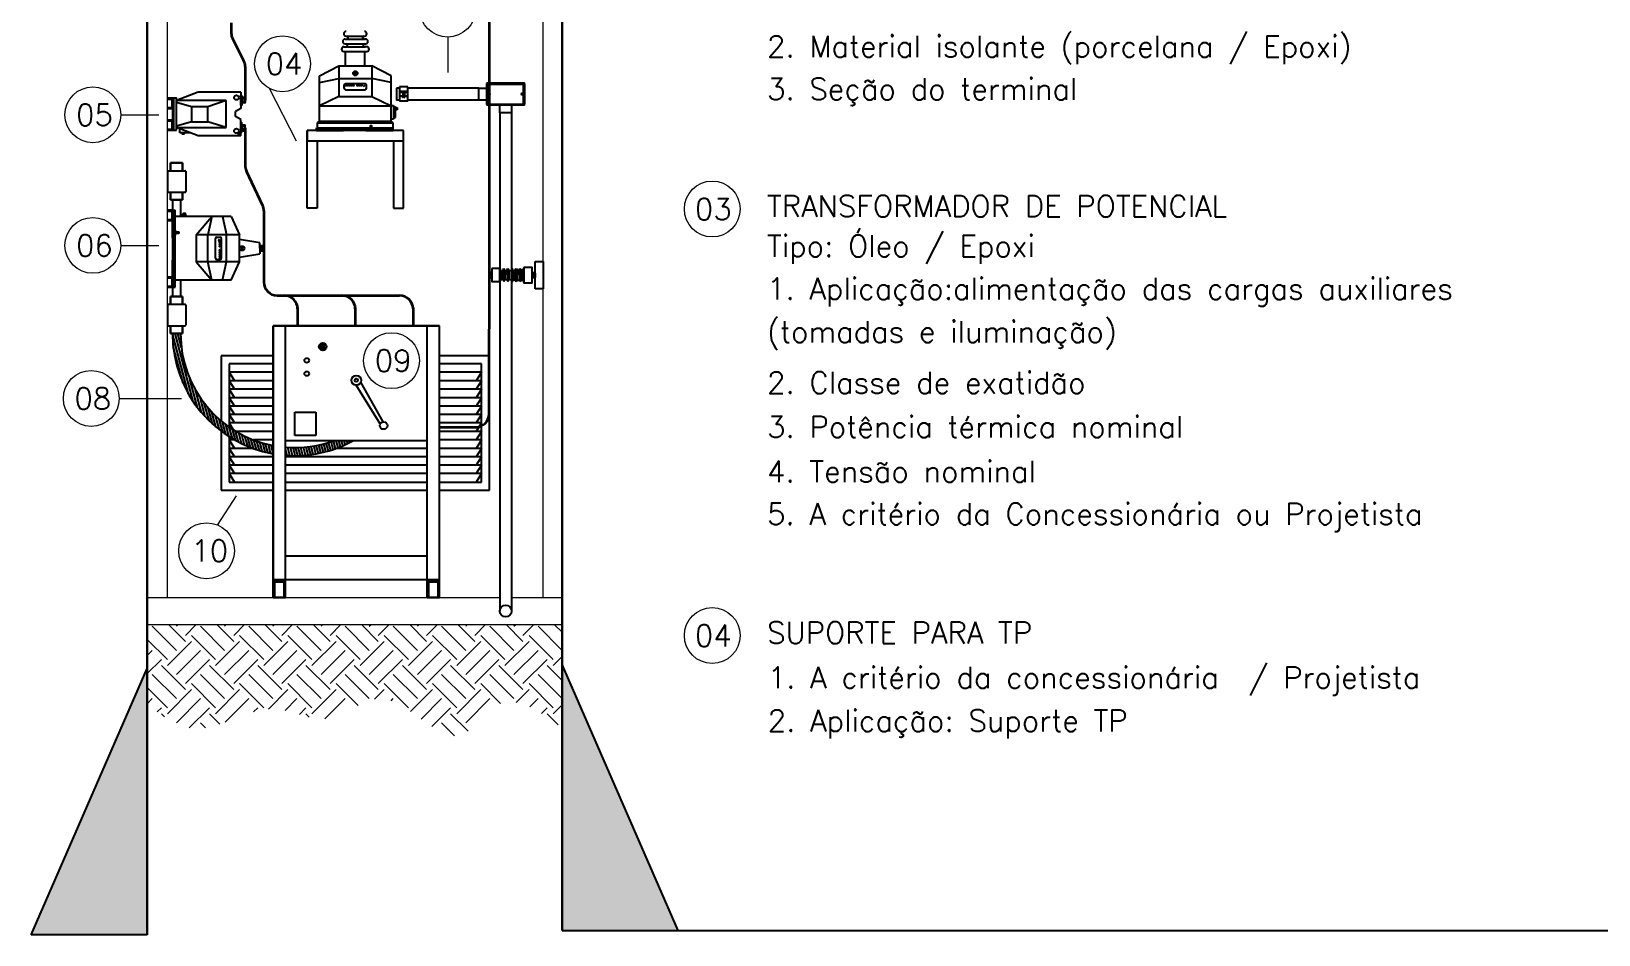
# Model space of a CAD drawing. Extents: x 2368 to 5238, y 905 to 1916.
# Drawn here: x 2409.45 to 2421.13, y 905.83 to 912.55 of the extents above; entities that cross this region are included whole.
import ezdxf

# ---------------------------------------------------------------- set-up
doc = ezdxf.new("R2010")
doc.units = 0
doc.header["$LTSCALE"] = 10
doc.layers.get('0').update_dxf_attribs({"linetype": 'CONTINUOUS'})
for name, color, linetype in [('ABRAÇADEIRA MB', 90, 'CONTINUOUS'), ('CONDULETE', 8, 'CONTINUOUS'), ('DISJUNTOR MAF-III', 120, 'CONTINUOUS'), ('ELETRODUTO', 150, 'CONTINUOUS'), ('ISOLADOR DE PEDESTAL', 2, 'CONTINUOUS'), ('JANELA VENTILAÇÃO', 1, 'CONTINUOUS'), ('Suporte TP auxiliar', 2, 'CONTINUOUS'), ('TP', 1, 'CONTINUOUS'), ('TRANFORMADOR DE POTENCIAL 15KV', 20, 'CONTINUOUS'), ('TRANFORMADOR DE POTENCIAL 25KV', 20, 'CONTINUOUS'), ('TRANSFORMADOR DE CORRENTE', 1, 'CONTINUOUS')]:
    doc.layers.add(name, color=color, linetype=linetype)
for name, color, linetype, lineweight in [('alvenaria', 2, 'CONTINUOUS', 15), ('TEXTO', 2, 'CONTINUOUS', 15), ('Vergalhão', 4, 'CONTINUOUS', 35)]:
    doc.layers.add(name, color=color, linetype=linetype, lineweight=lineweight)
doc.styles.add('CP', font='simplex.shx')
doc.styles.get("Standard").update_dxf_attribs({"font": 'simplex.shx'})
doc.linetypes.add('ZIGZAG', pattern='A,0.00254,-5.08,[131,ltypeshp.shx,S=5.08,R=0,X=-5.08,Y=0],-10.16,[131,ltypeshp.shx,S=5.08,R=180,X=5.08,Y=0],-5.08', length=20.32254)

msp = doc.modelspace()

# ---------------------------------------------------------------- hatches: boundary and pattern name
h = msp.add_hatch(color=210)
h.dxf.hatch_style = 1
h.paths.add_polyline_path([(2410.318, 915.572), (2410.318, 917.554), (2409.454, 917.554)])
h.paths.add_polyline_path([(2409.454, 905.83), (2410.318, 905.83), (2410.318, 907.812)])
h = msp.add_hatch(color=210)
h.dxf.hatch_style = 1
h.paths.add_polyline_path([(2414.272, 917.583), (2413.408, 917.583), (2413.408, 915.602)])
h.paths.add_polyline_path([(2413.408, 907.842), (2413.408, 905.86), (2414.272, 905.86)])
h = msp.add_hatch(color=1)
h.dxf.hatch_style = 1
h.paths.add_polyline_path([(2410.5, 912.05), (2410.5, 911.986), (2410.474, 911.986), (2410.474, 911.992), (2410.468, 911.98), (2410.506, 911.98), (2410.506, 912.056), (2410.468, 912.056), (2410.474, 912.045), (2410.474, 912.05)])
h = msp.add_hatch(color=1)
h.dxf.hatch_style = 1
h.paths.add_polyline_path([(2410.5, 911.888), (2410.5, 911.824), (2410.474, 911.824), (2410.474, 911.829), (2410.468, 911.818), (2410.506, 911.818), (2410.506, 911.894), (2410.468, 911.894), (2410.474, 911.882), (2410.474, 911.888)])
h = msp.add_hatch(color=1)
h.dxf.hatch_style = 1
h.paths.add_polyline_path([(2410.506, 911.222), (2410.468, 911.222), (2410.474, 911.21), (2410.474, 911.216), (2410.5, 911.216), (2410.5, 911.152), (2410.474, 911.152), (2410.474, 911.157), (2410.468, 911.146), (2410.506, 911.146)])
h = msp.add_hatch(color=1)
h.dxf.hatch_style = 1
h.paths.add_polyline_path([(2410.506, 910.725), (2410.468, 910.725), (2410.474, 910.713), (2410.474, 910.719), (2410.5, 910.719), (2410.5, 910.655), (2410.474, 910.655), (2410.474, 910.66), (2410.468, 910.649), (2410.506, 910.649)])

# ---------------------------------------------------------------- linework, layer by layer
at = {"color": 210}
for p, q in [((2410.318, 917.554), (2410.318, 905.83)), ((2410.318, 905.83), (2410.318, 917.554)), ((2410.318, 905.83), (2410.318, 917.554)), ((2410.318, 905.83), (2410.318, 917.554)), ((2413.408, 905.86), (2413.408, 917.583)), ((2413.408, 917.554), (2413.408, 905.86)), ((2413.408, 905.86), (2435.004, 905.86))]:
    msp.add_line(p, q, dxfattribs=at)
at = {"color": 8}
for p, q in [((2412.846, 912.166), (2412.846, 912.01)), ((2413.238, 910.638), (2413.238, 910.638))]:
    msp.add_line(p, q, dxfattribs=at)
at = {"color": 1}
for p, q in [((2410.506, 912.056), (2410.468, 912.056)), ((2410.468, 912.056), (2410.474, 912.045)), ((2410.474, 912.045), (2410.474, 912.05)), ((2410.474, 912.05), (2410.5, 912.05)), ((2410.5, 912.05), (2410.5, 911.986)), ((2410.506, 911.98), (2410.506, 912.056)), ((2410.474, 911.992), (2410.468, 911.98)), ((2410.468, 911.98), (2410.506, 911.98)), ((2410.506, 911.894), (2410.468, 911.894)), ((2410.468, 911.894), (2410.474, 911.882)), ((2410.474, 911.986), (2410.474, 911.992)), ((2410.5, 911.986), (2410.474, 911.986)), ((2410.506, 911.818), (2410.506, 911.894)), ((2410.474, 911.829), (2410.468, 911.818)), ((2410.468, 911.818), (2410.506, 911.818)), ((2410.474, 911.882), (2410.474, 911.888)), ((2410.474, 911.888), (2410.5, 911.888)), ((2410.474, 911.824), (2410.474, 911.829)), ((2410.5, 911.824), (2410.474, 911.824)), ((2410.5, 911.888), (2410.5, 911.824)), ((2410.506, 911.222), (2410.468, 911.222)), ((2410.468, 911.222), (2410.474, 911.21)), ((2410.474, 911.21), (2410.474, 911.216)), ((2410.474, 911.216), (2410.5, 911.216)), ((2410.5, 911.216), (2410.5, 911.152)), ((2410.506, 911.146), (2410.506, 911.222)), ((2410.474, 911.157), (2410.468, 911.146)), ((2410.468, 911.146), (2410.506, 911.146)), ((2410.474, 911.152), (2410.474, 911.157)), ((2410.5, 911.152), (2410.474, 911.152)), ((2410.506, 910.725), (2410.468, 910.725)), ((2410.468, 910.725), (2410.474, 910.713)), ((2410.506, 910.649), (2410.506, 910.725)), ((2413.208, 910.638), (2413.208, 910.84)), ((2413.208, 910.84), (2413.268, 910.84)), ((2413.268, 910.84), (2413.268, 910.638)), ((2410.474, 910.66), (2410.468, 910.649)), ((2410.468, 910.649), (2410.506, 910.649)), ((2410.474, 910.713), (2410.474, 910.719)), ((2410.474, 910.719), (2410.5, 910.719)), ((2410.474, 910.655), (2410.474, 910.66)), ((2410.5, 910.655), (2410.474, 910.655)), ((2410.5, 910.719), (2410.5, 910.655)), ((2413.268, 910.638), (2413.208, 910.638)), ((2409.454, 905.83), (2410.318, 907.812)), ((2414.272, 905.86), (2413.408, 907.842)), ((2410.318, 905.83), (2409.454, 905.83)), ((2413.408, 905.86), (2414.272, 905.86))]:
    msp.add_line(p, q, dxfattribs=at)
at = {"color": 1, "linetype": 'Continuous'}
for p, q in [((2410.626, 909.853), (2410.506, 910.302)), ((2410.638, 909.883), (2410.525, 910.305)), ((2410.573, 910.201), (2410.545, 910.305)), ((2410.566, 910.298), (2410.565, 910.305)), ((2410.585, 909.936), (2410.511, 910.209)), ((2410.638, 909.956), (2410.634, 909.974)), ((2410.693, 909.754), (2410.638, 909.956)), ((2410.661, 909.798), (2410.638, 909.883)), ((2410.722, 909.717), (2410.677, 909.886)), ((2410.75, 909.685), (2410.712, 909.83)), ((2410.778, 909.657), (2410.743, 909.787)), ((2410.804, 909.632), (2410.772, 909.751)), ((2410.83, 909.61), (2410.8, 909.72)), ((2410.855, 909.589), (2410.827, 909.692)), ((2410.88, 909.57), (2410.854, 909.668)), ((2410.904, 909.553), (2410.879, 909.647)), ((2410.928, 909.537), (2410.904, 909.627)), ((2410.952, 909.523), (2410.929, 909.609)), ((2410.975, 909.51), (2410.953, 909.593)), ((2410.998, 909.497), (2410.976, 909.578)), ((2411.021, 909.486), (2411, 909.565)), ((2411.043, 909.475), (2411.023, 909.552)), ((2411.066, 909.466), (2411.046, 909.541)), ((2411.088, 909.457), (2411.068, 909.53)), ((2411.11, 909.449), (2411.09, 909.52)), ((2411.131, 909.441), (2411.113, 909.512)), ((2411.153, 909.434), (2411.134, 909.504)), ((2411.174, 909.428), (2411.156, 909.496)), ((2411.196, 909.423), (2411.178, 909.49)), ((2411.217, 909.418), (2411.199, 909.484)), ((2411.237, 909.413), (2411.22, 909.478)), ((2411.256, 909.417), (2411.241, 909.474)), ((2411.36, 909.397), (2411.347, 909.445)), ((2411.38, 909.396), (2411.364, 909.457)), ((2411.4, 909.396), (2411.384, 909.456)), ((2411.42, 909.396), (2411.404, 909.456)), ((2411.439, 909.396), (2411.423, 909.456)), ((2411.459, 909.397), (2411.443, 909.456)), ((2411.478, 909.398), (2411.462, 909.457)), ((2411.498, 909.399), (2411.482, 909.458)), ((2411.517, 909.401), (2411.501, 909.46)), ((2411.536, 909.404), (2411.52, 909.462)), ((2411.555, 909.406), (2411.539, 909.465)), ((2411.574, 909.409), (2411.558, 909.468)), ((2411.593, 909.413), (2411.577, 909.471)), ((2411.611, 909.417), (2411.596, 909.475)), ((2411.63, 909.421), (2411.614, 909.479)), ((2411.648, 909.426), (2411.633, 909.484)), ((2411.667, 909.431), (2411.651, 909.489)), ((2411.685, 909.436), (2411.669, 909.494)), ((2411.703, 909.442), (2411.688, 909.5)), ((2411.721, 909.448), (2411.706, 909.506)), ((2411.739, 909.455), (2411.725, 909.508)), ((2411.757, 909.462), (2411.744, 909.508)), ((2411.775, 909.469), (2411.764, 909.508)), ((2411.792, 909.477), (2411.784, 909.508)), ((2411.81, 909.485), (2411.804, 909.508)), ((2411.827, 909.494), (2411.823, 909.508)), ((2411.845, 909.503), (2411.843, 909.508))]:
    msp.add_line(p, q, dxfattribs=at)
for p, q in [((2412.494, 910.363), (2411.256, 910.363)), ((2411.256, 910.363), (2411.256, 908.34)), ((2412.494, 908.34), (2412.494, 910.363)), ((2411.348, 908.34), (2411.348, 908.475)), ((2411.348, 908.475), (2412.403, 908.475)), ((2412.403, 908.475), (2412.403, 908.34)), ((2411.256, 908.34), (2411.343, 908.34)), ((2411.343, 908.34), (2411.348, 908.34)), ((2412.403, 908.34), (2412.489, 908.34)), ((2412.489, 908.34), (2412.494, 908.34))]:
    msp.add_line(p, q)
at = {"color": 244, "linetype": 'Continuous', "lineweight": 20, "true_color": 0x991b1e}
for p, q in [((2410.318, 908.133), (2410.324, 908.139)), ((2410.535, 907.946), (2410.355, 908.126)), ((2410.602, 908.013), (2410.477, 908.139)), ((2410.535, 908.126), (2410.548, 908.139)), ((2410.602, 908.058), (2410.683, 908.139)), ((2410.827, 907.879), (2410.647, 908.058)), ((2410.894, 907.946), (2410.715, 908.126)), ((2410.962, 908.013), (2410.836, 908.139)), ((2410.894, 908.126), (2410.907, 908.139)), ((2410.962, 908.058), (2411.042, 908.139)), ((2411.186, 907.879), (2411.006, 908.058)), ((2411.253, 907.946), (2411.074, 908.126)), ((2411.321, 908.013), (2411.195, 908.139)), ((2411.253, 908.126), (2411.267, 908.139)), ((2411.321, 908.058), (2411.401, 908.139)), ((2411.545, 907.879), (2411.366, 908.058)), ((2411.613, 907.946), (2411.433, 908.126)), ((2411.68, 908.013), (2411.554, 908.139)), ((2411.613, 908.126), (2411.626, 908.139)), ((2411.68, 908.058), (2411.761, 908.139)), ((2411.904, 907.879), (2411.725, 908.058)), ((2411.972, 907.946), (2411.792, 908.126)), ((2412.039, 908.013), (2411.914, 908.139)), ((2411.972, 908.126), (2411.985, 908.139)), ((2412.039, 908.058), (2412.12, 908.139)), ((2412.264, 907.879), (2412.084, 908.058)), ((2412.331, 907.946), (2412.151, 908.126)), ((2412.398, 908.013), (2412.273, 908.139)), ((2412.331, 908.126), (2412.344, 908.139)), ((2412.398, 908.058), (2412.479, 908.139)), ((2412.623, 907.879), (2412.443, 908.058)), ((2412.69, 907.946), (2412.511, 908.126)), ((2412.758, 908.013), (2412.632, 908.139)), ((2412.69, 908.126), (2412.704, 908.139)), ((2412.758, 908.058), (2412.838, 908.139)), ((2412.982, 907.879), (2412.802, 908.058)), ((2413.049, 907.946), (2412.87, 908.126)), ((2413.117, 908.013), (2412.991, 908.139)), ((2413.049, 908.126), (2413.063, 908.139)), ((2413.117, 908.058), (2413.197, 908.139)), ((2413.341, 907.879), (2413.162, 908.058)), ((2413.408, 907.946), (2413.229, 908.126)), ((2413.408, 908.081), (2413.35, 908.139)), ((2410.468, 907.879), (2410.318, 908.028)), ((2410.318, 907.908), (2410.355, 907.946)), ((2410.468, 907.834), (2410.647, 908.013)), ((2410.535, 907.766), (2410.715, 907.946)), ((2410.827, 907.834), (2411.006, 908.013)), ((2410.894, 907.766), (2411.074, 907.946)), ((2411.186, 907.834), (2411.366, 908.013)), ((2411.253, 907.766), (2411.433, 907.946)), ((2411.545, 907.834), (2411.725, 908.013)), ((2411.613, 907.766), (2411.792, 907.946)), ((2411.904, 907.834), (2412.084, 908.013)), ((2411.972, 907.766), (2412.151, 907.946)), ((2412.264, 907.834), (2412.443, 908.013)), ((2412.331, 907.766), (2412.511, 907.946)), ((2412.623, 907.834), (2412.802, 908.013)), ((2412.69, 907.766), (2412.87, 907.946)), ((2412.982, 907.834), (2413.162, 908.013)), ((2413.049, 907.766), (2413.229, 907.946)), ((2410.318, 907.774), (2410.423, 907.879)), ((2410.602, 907.654), (2410.423, 907.834)), ((2410.602, 907.699), (2410.782, 907.879)), ((2410.962, 907.654), (2410.782, 907.834)), ((2410.962, 907.699), (2411.141, 907.879)), ((2411.321, 907.654), (2411.141, 907.834)), ((2411.321, 907.699), (2411.5, 907.879)), ((2411.68, 907.654), (2411.5, 907.834)), ((2411.68, 907.699), (2411.86, 907.879)), ((2412.039, 907.654), (2411.86, 907.834)), ((2412.039, 907.699), (2412.219, 907.879)), ((2412.398, 907.654), (2412.219, 907.834)), ((2412.398, 907.699), (2412.578, 907.879)), ((2412.758, 907.654), (2412.578, 907.834)), ((2412.758, 907.699), (2412.937, 907.879)), ((2413.117, 907.654), (2412.937, 907.834)), ((2413.117, 907.699), (2413.296, 907.879)), ((2413.408, 907.722), (2413.296, 907.834)), ((2413.341, 907.834), (2413.408, 907.901)), ((2410.535, 907.587), (2410.355, 907.766)), ((2410.827, 907.519), (2410.647, 907.699)), ((2410.894, 907.587), (2410.715, 907.766)), ((2411.186, 907.519), (2411.006, 907.699)), ((2411.253, 907.587), (2411.074, 907.766)), ((2411.545, 907.519), (2411.366, 907.699)), ((2411.613, 907.587), (2411.433, 907.766)), ((2411.889, 907.535), (2411.725, 907.699)), ((2411.972, 907.587), (2411.792, 907.766)), ((2412.264, 907.519), (2412.084, 907.699)), ((2412.331, 907.587), (2412.151, 907.766)), ((2412.623, 907.519), (2412.443, 907.699)), ((2412.69, 907.587), (2412.511, 907.766)), ((2412.95, 907.551), (2412.802, 907.699)), ((2413.049, 907.587), (2412.87, 907.766)), ((2413.341, 907.519), (2413.162, 907.699)), ((2413.408, 907.587), (2413.229, 907.766)), ((2410.468, 907.519), (2410.318, 907.669)), ((2410.318, 907.549), (2410.355, 907.587)), ((2410.468, 907.474), (2410.647, 907.654)), ((2410.535, 907.407), (2410.715, 907.587)), ((2410.827, 907.474), (2411.006, 907.654)), ((2410.899, 907.412), (2411.074, 907.587)), ((2411.22, 907.509), (2411.366, 907.654)), ((2411.345, 907.499), (2411.433, 907.587)), ((2411.545, 907.474), (2411.725, 907.654)), ((2411.642, 907.437), (2411.792, 907.587)), ((2412.012, 907.582), (2412.084, 907.654)), ((2412.136, 907.571), (2412.151, 907.587)), ((2412.28, 907.491), (2412.443, 907.654)), ((2412.359, 907.435), (2412.511, 907.587)), ((2412.623, 907.474), (2412.802, 907.654)), ((2412.69, 907.407), (2412.87, 907.587)), ((2413.067, 907.559), (2413.162, 907.654)), ((2413.167, 907.525), (2413.229, 907.587)), ((2410.392, 907.488), (2410.423, 907.519)), ((2410.446, 907.451), (2410.423, 907.474)), ((2410.631, 907.369), (2410.782, 907.519)), ((2410.859, 907.397), (2410.782, 907.474)), ((2411.11, 907.488), (2411.141, 907.519)), ((2411.451, 907.47), (2411.5, 907.519)), ((2411.524, 907.45), (2411.5, 907.474)), ((2412.438, 907.379), (2412.578, 907.519)), ((2412.708, 907.345), (2412.578, 907.474)), ((2413.254, 907.477), (2413.296, 907.519)), ((2413.38, 907.391), (2413.296, 907.474)), ((2413.341, 907.474), (2413.408, 907.542)), ((2410.753, 907.369), (2410.715, 907.407)), ((2412.608, 907.31), (2412.511, 907.407))]:
    msp.add_line(p, q, dxfattribs=at)
at = {"color": 1, "linetype": 'ZIGZAG', "ltscale": 0.03}
for radius, start, end in [(0.91, 180, 259.8786), (0.85, 180, 259.1555), (0.85, 265.3697, 290.3217), (0.91, 265.6757, 298.8487)]:
    msp.add_arc((2411.416, 910.305), radius, start, end, dxfattribs=at)
at = {"layer": 'ABRAÇADEIRA MB'}
for p, q in [((2412.198, 912.141), (2412.198, 912.035)), ((2412.258, 912.141), (2412.198, 912.141)), ((2412.258, 912.035), (2412.258, 912.141)), ((2412.258, 912.106), (2412.198, 912.106)), ((2412.198, 912.104), (2412.258, 912.104)), ((2412.198, 912.101), (2412.221, 912.101)), ((2412.198, 912.074), (2412.221, 912.074)), ((2412.198, 912.071), (2412.258, 912.071)), ((2412.258, 912.069), (2412.198, 912.069)), ((2412.258, 912.035), (2412.198, 912.035)), ((2412.221, 912.106), (2412.221, 912.11)), ((2412.221, 912.11), (2412.235, 912.11)), ((2412.221, 912.104), (2412.221, 912.071)), ((2412.221, 912.104), (2412.235, 912.104)), ((2412.226, 912.066), (2412.226, 912.062)), ((2412.226, 912.066), (2412.23, 912.066)), ((2412.23, 912.066), (2412.23, 912.062)), ((2412.235, 912.106), (2412.235, 912.11)), ((2412.235, 912.104), (2412.235, 912.071)), ((2412.235, 912.101), (2412.258, 912.101)), ((2412.235, 912.074), (2412.258, 912.074))]:
    msp.add_line(p, q, dxfattribs=at)
for start, end in [(180, 251.9038), (288.0962, 0)]:
    msp.add_arc((2412.228, 912.069), 0.00672, start, end, dxfattribs=at)
at = {"layer": 'alvenaria'}
for p, q in [((2410.468, 908.339), (2410.468, 913.739)), ((2413.268, 908.339), (2413.268, 913.739)), ((2410.318, 908.339), (2412.944, 908.339)), ((2413.032, 908.339), (2413.408, 908.339)), ((2410.318, 908.139), (2413.408, 908.139))]:
    msp.add_line(p, q, dxfattribs=at)
at = {"layer": 'CONDULETE'}
for p, q in [((2412.788, 912.043), (2412.788, 912.132)), ((2412.788, 912.132), (2412.846, 912.132)), ((2412.85, 912.17), (2413.126, 912.17)), ((2412.854, 912.103), (2412.854, 912.158)), ((2412.854, 912.091), (2412.854, 912.158)), ((2412.858, 912.162), (2413.118, 912.162)), ((2413.122, 912.103), (2413.122, 912.158)), ((2413.122, 912.091), (2413.122, 912.158)), ((2413.13, 912.01), (2413.13, 912.166)), ((2412.846, 912.043), (2412.788, 912.043)), ((2412.854, 912.017), (2412.854, 912.084)), ((2412.857, 912.088), (2412.857, 912.087)), ((2412.857, 912.088), (2412.857, 912.088)), ((2412.858, 912.089), (2412.86, 912.089)), ((2412.858, 912.086), (2412.86, 912.086)), ((2412.858, 912.013), (2413.118, 912.013)), ((2412.86, 912.091), (2412.86, 912.089)), ((2412.86, 912.084), (2412.86, 912.086)), ((2412.861, 912.092), (2412.861, 912.092)), ((2412.861, 912.092), (2412.862, 912.092)), ((2412.861, 912.084), (2412.861, 912.084)), ((2412.861, 912.084), (2412.862, 912.084)), ((2412.863, 912.091), (2412.863, 912.089)), ((2412.865, 912.089), (2412.863, 912.089)), ((2412.865, 912.086), (2412.863, 912.086)), ((2412.863, 912.084), (2412.863, 912.086)), ((2412.865, 912.088), (2412.865, 912.087)), ((2412.865, 912.088), (2412.865, 912.088)), ((2413.111, 912.089), (2413.113, 912.089)), ((2413.111, 912.088), (2413.111, 912.087)), ((2413.111, 912.088), (2413.111, 912.088)), ((2413.111, 912.086), (2413.113, 912.086)), ((2413.115, 912.092), (2413.114, 912.092)), ((2413.114, 912.091), (2413.114, 912.089)), ((2413.114, 912.084), (2413.114, 912.086)), ((2413.115, 912.084), (2413.114, 912.084)), ((2413.115, 912.092), (2413.116, 912.092)), ((2413.115, 912.084), (2413.116, 912.084)), ((2413.116, 912.091), (2413.116, 912.089)), ((2413.119, 912.089), (2413.116, 912.089)), ((2413.119, 912.086), (2413.116, 912.086)), ((2413.116, 912.084), (2413.116, 912.086)), ((2413.119, 912.088), (2413.119, 912.087)), ((2413.119, 912.088), (2413.119, 912.088)), ((2413.122, 912.017), (2413.122, 912.084)), ((2412.85, 912.006), (2413.126, 912.006)), ((2412.944, 911.948), (2412.944, 912.006)), ((2413.032, 911.948), (2412.944, 911.948)), ((2413.032, 912.006), (2413.032, 911.948)), ((2410.58, 911.575), (2410.492, 911.575)), ((2410.492, 911.575), (2410.492, 911.517)), ((2410.492, 911.517), (2410.492, 911.575)), ((2410.492, 911.575), (2410.58, 911.575)), ((2410.58, 911.575), (2410.58, 911.517)), ((2410.58, 911.517), (2410.58, 911.575)), ((2410.468, 911.513), (2410.468, 911.361)), ((2410.472, 911.517), (2410.601, 911.517)), ((2410.605, 911.513), (2410.605, 911.361)), ((2410.472, 911.357), (2410.601, 911.357)), ((2410.492, 911.299), (2410.492, 911.357)), ((2410.492, 911.357), (2410.492, 911.299)), ((2410.58, 911.299), (2410.58, 911.357)), ((2410.58, 911.357), (2410.58, 911.299)), ((2410.58, 911.299), (2410.492, 911.299)), ((2410.492, 911.299), (2410.58, 911.299)), ((2410.468, 910.519), (2410.468, 910.367)), ((2410.472, 910.523), (2410.601, 910.523)), ((2410.58, 910.581), (2410.492, 910.581)), ((2410.492, 910.581), (2410.492, 910.523)), ((2410.492, 910.523), (2410.492, 910.581)), ((2410.492, 910.581), (2410.58, 910.581)), ((2410.58, 910.581), (2410.58, 910.523)), ((2410.58, 910.523), (2410.58, 910.581)), ((2410.605, 910.519), (2410.605, 910.367)), ((2410.472, 910.363), (2410.601, 910.363)), ((2410.492, 910.305), (2410.492, 910.363)), ((2410.492, 910.363), (2410.492, 910.305)), ((2410.58, 910.305), (2410.492, 910.305)), ((2410.492, 910.305), (2410.58, 910.305)), ((2410.58, 910.305), (2410.58, 910.363)), ((2410.58, 910.363), (2410.58, 910.305))]:
    msp.add_line(p, q, dxfattribs=at)
for centre in [(2412.861, 912.088), (2413.115, 912.088)]:
    msp.add_circle(centre, 0.00798, dxfattribs=at)
for centre, radius, start, end in [((2412.85, 912.166), 0.004, 90, 180), ((2412.858, 912.158), 0.004, 90, 180), ((2413.118, 912.158), 0.004, 0, 90), ((2413.126, 912.166), 0.004, 0, 90), ((2412.85, 912.01), 0.004, 180, 270), ((2412.858, 912.017), 0.004, 180, 270), ((2412.858, 912.088), 0.0004, 90, 180), ((2412.858, 912.087), 0.0004, 180, 270), ((2412.861, 912.091), 0.0004, 90, 180), ((2412.86, 912.089), 0.000319, 270, 0), ((2412.86, 912.086), 0.000319, 0, 90), ((2412.861, 912.084), 0.0004, 180, 270), ((2412.862, 912.091), 0.0004, 0, 90), ((2412.862, 912.084), 0.0004, 270, 0), ((2412.863, 912.089), 0.000319, 180, 270), ((2412.863, 912.086), 0.000319, 90, 180), ((2412.865, 912.088), 0.0004, 0, 90), ((2412.865, 912.087), 0.0004, 270, 0), ((2413.111, 912.088), 0.0004, 90, 180), ((2413.111, 912.087), 0.0004, 180, 270), ((2413.113, 912.089), 0.000319, 270, 0), ((2413.113, 912.086), 0.000319, 0, 90), ((2413.114, 912.091), 0.0004, 90, 180), ((2413.114, 912.084), 0.0004, 180, 270), ((2413.116, 912.091), 0.0004, 0, 90), ((2413.116, 912.089), 0.000319, 180, 270), ((2413.116, 912.086), 0.000319, 90, 180), ((2413.116, 912.084), 0.0004, 270, 0), ((2413.118, 912.017), 0.004, 270, 0), ((2413.119, 912.088), 0.0004, 0, 90), ((2413.119, 912.087), 0.0004, 270, 0), ((2413.126, 912.01), 0.004, 270, 0), ((2410.472, 911.513), 0.004, 90, 180), ((2410.601, 911.513), 0.004, 0, 90), ((2410.472, 911.361), 0.004, 180, 270), ((2410.601, 911.361), 0.004, 270, 0), ((2410.472, 910.519), 0.004, 90, 180), ((2410.601, 910.519), 0.004, 0, 90), ((2410.472, 910.367), 0.004, 180, 270), ((2410.601, 910.367), 0.004, 270, 0)]:
    msp.add_arc(centre, radius, start, end, dxfattribs=at)
at = {"layer": 'DISJUNTOR MAF-III', "color": 200}
for p, q in [((2411.256, 910.363), (2412.495, 910.363)), ((2411.256, 908.339), (2411.256, 910.363)), ((2411.347, 908.339), (2411.347, 910.363)), ((2412.403, 908.339), (2412.403, 910.363)), ((2412.495, 908.339), (2412.495, 910.363)), ((2411.624, 910.218), (2411.627, 910.218)), ((2411.624, 910.196), (2411.624, 910.218)), ((2411.627, 910.196), (2411.624, 910.196)), ((2411.627, 910.218), (2411.627, 910.196)), ((2412.054, 909.633), (2411.875, 909.921)), ((2412.075, 909.648), (2411.909, 909.944)), ((2411.417, 909.72), (2411.573, 909.72)), ((2411.417, 909.546), (2411.417, 909.72)), ((2411.573, 909.72), (2411.573, 909.546)), ((2411.347, 909.508), (2412.403, 909.508)), ((2411.573, 909.546), (2411.417, 909.546)), ((2411.347, 908.651), (2412.403, 908.651)), ((2411.256, 908.474), (2412.495, 908.474)), ((2411.262, 908.339), (2411.262, 908.469)), ((2411.262, 908.469), (2411.342, 908.469)), ((2411.268, 908.457), (2411.336, 908.457)), ((2411.268, 908.339), (2411.268, 908.457)), ((2411.336, 908.457), (2411.336, 908.339)), ((2411.342, 908.339), (2411.342, 908.469)), ((2412.409, 908.339), (2412.409, 908.469)), ((2412.409, 908.469), (2412.489, 908.469)), ((2412.415, 908.457), (2412.483, 908.457)), ((2412.415, 908.339), (2412.415, 908.457)), ((2412.483, 908.457), (2412.483, 908.339)), ((2412.489, 908.339), (2412.489, 908.469)), ((2411.262, 908.339), (2411.256, 908.339)), ((2411.336, 908.339), (2411.268, 908.339)), ((2411.347, 908.339), (2411.342, 908.339)), ((2412.409, 908.339), (2412.403, 908.339)), ((2412.483, 908.339), (2412.415, 908.339)), ((2412.495, 908.339), (2412.489, 908.339))]:
    msp.add_line(p, q, dxfattribs=at)
for centre, radius in [((2411.625, 910.207), 0.028), ((2411.625, 910.207), 0.0153), ((2411.506, 910.105), 0.0173), ((2411.506, 910.006), 0.0173), ((2411.875, 909.957), 0.0364), ((2411.875, 909.957), 0.0126), ((2412.079, 909.62), 0.0282)]:
    msp.add_circle(centre, radius, dxfattribs=at)
at = {"layer": 'ELETRODUTO'}
for p, q in [((2412.198, 912.132), (2412.175, 912.132)), ((2412.175, 912.132), (2412.175, 912.043)), ((2412.788, 912.132), (2412.258, 912.132)), ((2412.198, 912.043), (2412.175, 912.043)), ((2412.788, 912.043), (2412.258, 912.043)), ((2412.944, 911.948), (2412.944, 910.789)), ((2413.032, 911.948), (2413.032, 910.781)), ((2412.944, 910.691), (2412.944, 908.339)), ((2413.032, 910.699), (2413.032, 908.339)), ((2412.944, 908.339), (2412.944, 908.239)), ((2413.032, 908.339), (2413.032, 908.239))]:
    msp.add_line(p, q, dxfattribs=at)
at = {"layer": 'ELETRODUTO', "lineweight": -3}
for p, q in [((2410.506, 911.299), (2410.506, 910.581)), ((2410.566, 911.299), (2410.566, 911.176)), ((2410.566, 910.701), (2410.566, 910.581))]:
    msp.add_line(p, q, dxfattribs=at)
at = {"layer": 'ELETRODUTO'}
msp.add_circle((2412.988, 908.239), 0.0441, dxfattribs=at)
at = {"layer": 'ISOLADOR DE PEDESTAL', "color": 1}
for p, q in [((2412.864, 910.755), (2412.864, 910.724)), ((2412.865, 910.745), (2412.878, 910.745)), ((2412.865, 910.728), (2412.878, 910.728)), ((2412.945, 910.789), (2412.951, 910.769)), ((2412.951, 910.769), (2412.967, 910.77)), ((2412.951, 910.769), (2412.951, 910.709)), ((2412.967, 910.77), (2412.974, 910.789)), ((2412.967, 910.77), (2412.968, 910.709)), ((2412.974, 910.789), (2412.974, 910.691)), ((2412.974, 910.789), (2412.981, 910.771)), ((2412.981, 910.771), (2412.997, 910.772)), ((2412.981, 910.771), (2412.981, 910.708)), ((2412.997, 910.772), (2413.004, 910.789)), ((2412.997, 910.772), (2412.998, 910.707)), ((2413.004, 910.789), (2413.004, 910.691)), ((2413.004, 910.789), (2413.011, 910.773)), ((2413.011, 910.773), (2413.029, 910.774)), ((2413.011, 910.773), (2413.011, 910.706)), ((2413.036, 910.789), (2413.029, 910.774)), ((2413.029, 910.774), (2413.03, 910.705)), ((2413.036, 910.789), (2413.036, 910.691)), ((2413.043, 910.775), (2413.036, 910.789)), ((2413.043, 910.775), (2413.059, 910.776)), ((2413.043, 910.775), (2413.043, 910.704)), ((2413.059, 910.776), (2413.066, 910.789)), ((2413.059, 910.776), (2413.059, 910.703)), ((2413.066, 910.789), (2413.066, 910.691)), ((2413.066, 910.789), (2413.073, 910.776)), ((2413.073, 910.776), (2413.089, 910.777)), ((2413.073, 910.776), (2413.073, 910.703)), ((2413.089, 910.777), (2413.096, 910.789)), ((2413.089, 910.777), (2413.09, 910.702)), ((2413.096, 910.789), (2413.096, 910.691)), ((2413.096, 910.789), (2413.103, 910.778)), ((2413.103, 910.778), (2413.119, 910.779)), ((2413.103, 910.778), (2413.103, 910.701)), ((2413.119, 910.779), (2413.118, 910.7)), ((2413.119, 910.779), (2413.125, 910.796)), ((2413.206, 910.745), (2413.193, 910.745)), ((2413.206, 910.728), (2413.193, 910.728)), ((2413.208, 910.754), (2413.208, 910.723)), ((2412.951, 910.709), (2412.945, 910.691)), ((2412.951, 910.709), (2412.968, 910.709)), ((2412.968, 910.709), (2412.974, 910.691)), ((2412.974, 910.691), (2412.981, 910.708)), ((2412.981, 910.708), (2412.998, 910.707)), ((2412.998, 910.707), (2413.004, 910.691)), ((2413.004, 910.691), (2413.011, 910.706)), ((2413.011, 910.706), (2413.03, 910.705)), ((2413.03, 910.705), (2413.036, 910.691)), ((2413.036, 910.691), (2413.043, 910.704)), ((2413.043, 910.704), (2413.059, 910.703)), ((2413.059, 910.703), (2413.066, 910.691)), ((2413.066, 910.691), (2413.073, 910.703)), ((2413.073, 910.703), (2413.09, 910.702)), ((2413.09, 910.702), (2413.096, 910.691)), ((2413.096, 910.691), (2413.103, 910.701)), ((2413.103, 910.701), (2413.118, 910.7)), ((2413.118, 910.7), (2413.124, 910.683))]:
    msp.add_line(p, q, dxfattribs=at)
for points in [[(2412.865, 910.758), (2412.865, 910.72), (2412.878, 910.72), (2412.878, 910.758)], [(2412.878, 910.755), (2412.878, 910.723), (2412.883, 910.723), (2412.883, 910.755)], [(2412.883, 910.76), (2412.883, 910.719), (2412.886, 910.719), (2412.886, 910.76)], [(2412.886, 910.789), (2412.886, 910.691), (2412.945, 910.691), (2412.945, 910.789)], [(2413.124, 910.796), (2413.124, 910.683), (2413.186, 910.683), (2413.186, 910.796)], [(2413.189, 910.76), (2413.189, 910.719), (2413.186, 910.719), (2413.186, 910.76)], [(2413.193, 910.755), (2413.193, 910.723), (2413.189, 910.723), (2413.189, 910.755)], [(2413.206, 910.758), (2413.206, 910.72), (2413.193, 910.72), (2413.193, 910.758)]]:
    msp.add_lwpolyline(points, close=True, dxfattribs=at)
for centre, start, end in [((2412.867, 910.755), 122.0628, 180.1029), ((2412.867, 910.748), 179.8971, 237.9372), ((2412.867, 910.742), 122.0628, 180.1029), ((2412.867, 910.731), 179.8971, 237.9372), ((2412.867, 910.725), 122.0628, 180.1029), ((2413.204, 910.754), 359.8971, 57.9372), ((2413.204, 910.748), 302.0628, 0.1029), ((2413.204, 910.742), 359.8971, 57.9372), ((2413.204, 910.731), 302.0628, 0.1029), ((2413.204, 910.724), 359.8971, 57.9372), ((2412.867, 910.724), 179.8971, 237.9372), ((2413.204, 910.723), 302.0628, 0.1029)]:
    msp.add_arc(centre, 0.00377, start, end, dxfattribs=at)
at = {"layer": 'JANELA VENTILAÇÃO', "color": 9, "true_color": 0xc7c8ca}
for p, q in [((2411.256, 910.139), (2410.868, 910.139)), ((2410.868, 910.139), (2410.868, 909.656)), ((2411.256, 910.079), (2410.928, 910.079)), ((2410.928, 910.079), (2410.928, 909.61)), ((2412.868, 910.139), (2412.494, 910.139)), ((2412.808, 910.079), (2412.494, 910.079)), ((2412.808, 909.199), (2412.808, 910.079)), ((2412.868, 909.139), (2412.868, 910.139)), ((2411.256, 910.016), (2410.928, 910.016)), ((2410.928, 910.016), (2410.967, 909.953)), ((2411.256, 909.953), (2410.928, 909.953)), ((2410.928, 909.953), (2410.967, 909.89)), ((2412.808, 910.016), (2412.494, 910.016)), ((2412.808, 909.953), (2412.494, 909.953)), ((2412.808, 910.016), (2412.769, 909.953)), ((2412.808, 909.953), (2412.769, 909.89)), ((2411.256, 909.89), (2410.928, 909.89)), ((2410.928, 909.89), (2410.967, 909.827)), ((2411.256, 909.827), (2410.928, 909.827)), ((2410.928, 909.827), (2410.967, 909.765)), ((2412.808, 909.89), (2412.494, 909.89)), ((2412.808, 909.827), (2412.494, 909.827)), ((2412.808, 909.89), (2412.769, 909.827)), ((2412.808, 909.827), (2412.769, 909.765)), ((2411.256, 909.765), (2410.928, 909.765)), ((2410.928, 909.765), (2410.967, 909.702)), ((2411.256, 909.702), (2410.928, 909.702)), ((2410.928, 909.702), (2410.967, 909.639)), ((2412.808, 909.765), (2412.494, 909.765)), ((2412.808, 909.702), (2412.494, 909.702)), ((2412.808, 909.765), (2412.769, 909.702)), ((2412.808, 909.702), (2412.769, 909.639)), ((2410.868, 909.579), (2410.868, 909.139)), ((2411.256, 909.639), (2410.928, 909.639)), ((2410.928, 909.639), (2410.959, 909.589)), ((2411.256, 909.576), (2410.98, 909.576)), ((2412.808, 909.639), (2412.494, 909.639)), ((2412.808, 909.576), (2412.494, 909.576)), ((2412.808, 909.639), (2412.769, 909.576)), ((2412.808, 909.576), (2412.769, 909.513)), ((2410.928, 909.538), (2410.928, 909.199)), ((2410.969, 909.513), (2410.928, 909.513)), ((2410.928, 909.513), (2410.967, 909.45)), ((2411.105, 909.45), (2410.928, 909.45)), ((2410.928, 909.45), (2410.967, 909.387)), ((2410.966, 909.515), (2410.967, 909.513)), ((2411.256, 909.513), (2411.109, 909.513)), ((2412.403, 909.45), (2411.727, 909.45)), ((2412.808, 909.513), (2412.494, 909.513)), ((2412.808, 909.45), (2412.494, 909.45)), ((2412.808, 909.513), (2412.769, 909.45)), ((2412.808, 909.45), (2412.769, 909.387)), ((2411.256, 909.387), (2410.928, 909.387)), ((2410.928, 909.387), (2410.967, 909.325)), ((2411.256, 909.325), (2410.928, 909.325)), ((2410.928, 909.325), (2410.967, 909.262)), ((2412.403, 909.387), (2411.347, 909.387)), ((2412.403, 909.325), (2411.347, 909.325)), ((2412.808, 909.387), (2412.494, 909.387)), ((2412.808, 909.325), (2412.494, 909.325)), ((2412.808, 909.387), (2412.769, 909.325)), ((2412.808, 909.325), (2412.769, 909.262)), ((2411.256, 909.262), (2410.928, 909.262)), ((2410.928, 909.262), (2410.967, 909.199)), ((2412.403, 909.262), (2411.347, 909.262)), ((2412.808, 909.262), (2412.494, 909.262)), ((2412.808, 909.262), (2412.769, 909.199)), ((2410.868, 909.139), (2411.256, 909.139)), ((2410.928, 909.199), (2411.256, 909.199)), ((2411.347, 909.199), (2412.403, 909.199)), ((2411.347, 909.139), (2412.403, 909.139)), ((2412.494, 909.199), (2412.808, 909.199)), ((2412.494, 909.139), (2412.868, 909.139))]:
    msp.add_line(p, q, dxfattribs=at)
at = {"layer": 'Suporte TP auxiliar'}
for p, q in [((2412.228, 911.815), (2411.508, 911.815)), ((2411.508, 911.815), (2411.508, 911.739)), ((2411.508, 911.239), (2411.508, 911.815)), ((2412.228, 911.739), (2412.228, 911.815)), ((2412.228, 911.239), (2412.228, 911.815)), ((2411.508, 911.739), (2412.228, 911.739)), ((2411.584, 911.739), (2411.584, 911.239)), ((2412.152, 911.739), (2412.152, 911.239)), ((2411.584, 911.239), (2411.508, 911.239)), ((2412.152, 911.239), (2412.228, 911.239))]:
    msp.add_line(p, q, dxfattribs=at)
at = {"layer": 'TEXTO', "color": 2}
for p, q in [((2412.556, 912.513), (2412.556, 912.248)), ((2411.225, 912.131), (2411.428, 911.739)), ((2410.121, 911.933), (2410.404, 911.933)), ((2410.121, 910.961), (2410.404, 910.961)), ((2410.109, 909.822), (2410.574, 909.822)), ((2410.842, 908.879), (2410.982, 909.097))]:
    msp.add_line(p, q, dxfattribs=at)
for centre in [(2412.556, 912.72), (2411.326, 912.313), (2409.913, 911.933), (2409.913, 910.961), (2412.138, 910.103), (2409.901, 909.822), (2410.76, 908.688)]:
    msp.add_circle(centre, 0.208, dxfattribs=at)
at = {"layer": 'TEXTO', "color": 1}
for centre in [(2414.527, 911.232), (2414.527, 908.057)]:
    msp.add_circle(centre, 0.208, dxfattribs=at)
at = {"layer": 'TP'}
for p, q in [((2411.792, 912.497), (2411.944, 912.497)), ((2411.799, 912.518), (2411.937, 912.518)), ((2411.944, 912.497), (2411.937, 912.497)), ((2411.783, 912.439), (2411.941, 912.439)), ((2411.783, 912.404), (2411.953, 912.404)), ((2411.792, 912.461), (2411.944, 912.461)), ((2411.796, 912.298), (2411.796, 912.404)), ((2411.94, 912.298), (2411.94, 912.404)), ((2411.953, 912.439), (2411.941, 912.439)), ((2411.601, 912.222), (2411.745, 912.298)), ((2411.745, 912.298), (2411.99, 912.298)), ((2411.745, 912.298), (2411.745, 912.07)), ((2412.134, 912.222), (2411.99, 912.298)), ((2411.99, 912.298), (2411.99, 912.07)), ((2411.601, 911.999), (2411.601, 912.222)), ((2411.601, 912.173), (2411.745, 912.203)), ((2411.745, 912.203), (2411.99, 912.203)), ((2411.784, 912.13), (2411.784, 912.155)), ((2411.794, 912.165), (2411.941, 912.165)), ((2411.951, 912.13), (2411.951, 912.155)), ((2412.134, 912.173), (2411.99, 912.203)), ((2412.134, 911.999), (2412.134, 912.222)), ((2411.745, 912.07), (2411.601, 911.999)), ((2411.745, 912.07), (2411.99, 912.07)), ((2411.794, 912.12), (2411.941, 912.12)), ((2411.99, 912.07), (2412.134, 911.999)), ((2411.601, 911.886), (2411.601, 911.999)), ((2411.601, 911.999), (2412.134, 911.999)), ((2412.134, 912.002), (2412.134, 912.002)), ((2412.134, 912.002), (2412.153, 912.002)), ((2412.134, 911.886), (2412.134, 911.999)), ((2412.153, 911.9), (2412.134, 911.9)), ((2412.153, 912.002), (2412.153, 911.9)), ((2412.167, 911.991), (2412.153, 911.991)), ((2412.153, 911.912), (2412.167, 911.912)), ((2412.167, 911.912), (2412.167, 911.991)), ((2412.167, 911.987), (2412.179, 911.987)), ((2412.179, 911.969), (2412.167, 911.969)), ((2412.179, 911.987), (2412.179, 911.969)), ((2411.578, 911.815), (2411.578, 911.836)), ((2411.578, 911.836), (2411.978, 911.836)), ((2411.578, 911.825), (2411.972, 911.825)), ((2411.578, 911.815), (2411.781, 911.815)), ((2411.585, 911.872), (2411.601, 911.886)), ((2411.585, 911.836), (2411.585, 911.872)), ((2411.585, 911.872), (2412.151, 911.872)), ((2411.601, 911.886), (2412.134, 911.886)), ((2411.781, 911.836), (2411.781, 911.815)), ((2411.947, 911.836), (2411.947, 911.815)), ((2411.947, 911.815), (2412.151, 911.815)), ((2411.991, 911.836), (2412.151, 911.836)), ((2411.998, 911.825), (2412.151, 911.825)), ((2412.151, 911.872), (2412.134, 911.886)), ((2412.151, 911.836), (2412.151, 911.872)), ((2412.151, 911.815), (2412.151, 911.836)), ((2410.506, 911.018), (2410.506, 911.222)), ((2410.506, 911.222), (2410.527, 911.222)), ((2410.516, 911.043), (2410.516, 911.222)), ((2410.527, 911.069), (2410.527, 911.222)), ((2410.943, 911.176), (2410.527, 911.176)), ((2410.683, 911.039), (2410.799, 911.176)), ((2410.799, 911.176), (2410.769, 911.039)), ((2410.879, 911.176), (2410.909, 911.039)), ((2410.943, 911.176), (2411.004, 911.039)), ((2410.527, 911.018), (2410.506, 911.018)), ((2410.516, 910.649), (2410.516, 911.043)), ((2410.527, 910.649), (2410.527, 911.043)), ((2411.004, 911.039), (2410.683, 911.039)), ((2410.683, 911.039), (2410.683, 910.839)), ((2410.769, 910.839), (2410.769, 911.039)), ((2410.826, 910.865), (2410.826, 911.012)), ((2410.836, 911.022), (2410.86, 911.022)), ((2410.87, 910.865), (2410.87, 911.012)), ((2410.909, 910.839), (2410.909, 911.039)), ((2411.004, 910.839), (2411.004, 911.039)), ((2411.156, 910.979), (2411.004, 911.004)), ((2411.156, 910.939), (2411.156, 910.979)), ((2410.506, 910.649), (2410.506, 910.852)), ((2410.527, 910.852), (2410.506, 910.852)), ((2410.836, 910.855), (2410.86, 910.855)), ((2411.004, 910.874), (2411.156, 910.899)), ((2411.156, 910.939), (2411.156, 910.899)), ((2411.004, 910.839), (2410.683, 910.839)), ((2410.683, 910.839), (2410.799, 910.701)), ((2410.799, 910.701), (2410.769, 910.839)), ((2410.879, 910.701), (2410.909, 910.839)), ((2410.943, 910.701), (2411.004, 910.839)), ((2410.506, 910.649), (2410.527, 910.649)), ((2410.943, 910.701), (2410.527, 910.701))]:
    msp.add_line(p, q, dxfattribs=at)
for centre in [(2411.795, 912.152), (2411.81, 912.152), (2411.825, 912.152), (2411.84, 912.152), (2411.855, 912.152), (2411.884, 912.152), (2411.899, 912.152), (2411.915, 912.152), (2410.858, 910.986), (2410.858, 910.97), (2410.858, 910.955), (2410.858, 910.926), (2410.858, 910.911), (2410.858, 910.896), (2410.858, 910.881), (2410.858, 910.866)]:
    msp.add_circle(centre, 0.00376, dxfattribs=at)
for centre, radius, start, end in [((2411.792, 912.479), 0.0178, 90, 270), ((2411.792, 912.479), 0.0178, 90, 270), ((2411.799, 912.536), 0.0178, 90, 270), ((2411.805, 912.508), 0.0108, 270, 90), ((2411.932, 912.508), 0.0108, 90, 270), ((2411.936, 912.536), 0.0178, 270, 90), ((2411.944, 912.479), 0.0178, 270, 90), ((2411.783, 912.422), 0.0178, 90, 270), ((2411.799, 912.45), 0.0108, 270, 90), ((2411.937, 912.45), 0.0108, 90, 270), ((2411.953, 912.422), 0.0178, 270, 90), ((2411.794, 912.155), 0.01, 90, 180), ((2411.794, 912.13), 0.01, 180, 270), ((2411.941, 912.155), 0.01, 0, 90), ((2411.941, 912.13), 0.01, 270, 0), ((2410.836, 911.012), 0.01, 90, 180), ((2410.86, 911.012), 0.01, 0, 90), ((2410.836, 910.865), 0.01, 180, 270), ((2410.86, 910.865), 0.01, 270, 0)]:
    msp.add_arc(centre, radius, start, end, dxfattribs=at)
at = {"layer": 'TRANFORMADOR DE POTENCIAL 15KV'}
for centre in [(2411.868, 912.242), (2411.025, 910.939)]:
    msp.add_circle(centre, 0.0168, dxfattribs=at)
at = {"layer": 'TRANFORMADOR DE POTENCIAL 25KV'}
for p, q in [((2411.978, 911.849), (2411.991, 911.849)), ((2411.978, 911.82), (2411.978, 911.815)), ((2411.991, 911.82), (2411.991, 911.815)), ((2410.6, 911.199), (2410.587, 911.199)), ((2410.587, 911.181), (2410.587, 911.178)), ((2410.6, 911.181), (2410.6, 911.178)), ((2410.52, 911.063), (2410.516, 911.063)), ((2410.52, 911.049), (2410.516, 911.049)), ((2410.549, 911.049), (2410.549, 911.063)), ((2411.159, 910.961), (2411.159, 910.916)), ((2411.163, 910.958), (2411.171, 910.958)), ((2411.171, 910.928), (2411.182, 910.928)), ((2411.186, 910.956), (2411.186, 910.953)), ((2411.186, 910.946), (2411.186, 910.953)), ((2411.186, 910.946), (2411.186, 910.932)), ((2411.186, 910.932), (2411.186, 910.925)), ((2411.186, 910.925), (2411.186, 910.921))]:
    msp.add_line(p, q, dxfattribs=at)
for points in [[(2411.981, 911.831), (2411.989, 911.831), (2411.994, 911.831), (2411.995, 911.831, -0.414214), (2411.998, 911.829), (2411.998, 911.822, -0.414214), (2411.995, 911.82), (2411.974, 911.82, -0.414214), (2411.972, 911.822), (2411.972, 911.829)], [(2411.972, 911.829, -0.414214), (2411.974, 911.831), (2411.976, 911.831), (2411.981, 911.831, 0.414214), (2411.978, 911.829), (2411.978, 911.822, 0.414214), (2411.981, 911.82)], [(2411.991, 911.831), (2411.991, 911.85, 0.414214), (2411.99, 911.851), (2411.979, 911.851, 0.414214), (2411.978, 911.85), (2411.978, 911.831)], [(2411.989, 911.831, -0.414214), (2411.991, 911.829), (2411.991, 911.822, -0.414214), (2411.989, 911.82)], [(2410.598, 911.193), (2410.589, 911.193), (2410.585, 911.193), (2410.583, 911.193, 0.414214), (2410.581, 911.191), (2410.581, 911.184, 0.414214), (2410.583, 911.181), (2410.604, 911.181, 0.414214), (2410.606, 911.184), (2410.606, 911.191)], [(2410.587, 911.193), (2410.587, 911.2, -0.414214), (2410.588, 911.201), (2410.599, 911.201, -0.414214), (2410.6, 911.2), (2410.6, 911.193)], [(2410.589, 911.193, 0.414214), (2410.587, 911.191), (2410.587, 911.184, 0.414214), (2410.589, 911.181)], [(2410.606, 911.191, 0.414214), (2410.604, 911.193), (2410.602, 911.193), (2410.598, 911.193, -0.414214), (2410.6, 911.191), (2410.6, 911.184, -0.414214), (2410.598, 911.181)], [(2410.532, 911.052), (2410.532, 911.06), (2410.532, 911.065), (2410.532, 911.067, 0.414214), (2410.53, 911.069), (2410.523, 911.069, 0.414214), (2410.52, 911.067), (2410.52, 911.045, 0.414214), (2410.523, 911.043), (2410.53, 911.043)], [(2410.532, 911.06, 0.414214), (2410.53, 911.063), (2410.523, 911.063, 0.414214), (2410.52, 911.06)], [(2410.53, 911.043, 0.414214), (2410.532, 911.045), (2410.532, 911.047), (2410.532, 911.052, -0.414214), (2410.53, 911.049), (2410.523, 911.049, -0.414214), (2410.52, 911.052)], [(2410.532, 911.063), (2410.551, 911.063, -0.414214), (2410.552, 911.061), (2410.552, 911.05, -0.414214), (2410.551, 911.049), (2410.532, 911.049)], [(2411.156, 910.961), (2411.162, 910.961, -0.414214), (2411.163, 910.959), (2411.163, 910.918, -0.414214), (2411.161, 910.916), (2411.156, 910.916)], [(2411.171, 910.949), (2411.182, 910.949, -0.414214), (2411.186, 910.946)]]:
    msp.add_lwpolyline(points, format="xyb", dxfattribs=at)
for points in [[(2411.974, 911.815), (2411.974, 911.816), (2411.995, 911.816), (2411.995, 911.815)], [(2410.604, 911.176), (2410.604, 911.178), (2410.583, 911.178), (2410.583, 911.176)], [(2410.587, 911.182), (2410.587, 911.191)], [(2410.6, 911.191), (2410.6, 911.182)], [(2410.516, 911.045), (2410.517, 911.045), (2410.517, 911.067), (2410.516, 911.067)], [(2411.171, 910.92), (2411.171, 910.958), (2411.171, 910.959), (2411.182, 910.959)], [(2411.182, 910.918), (2411.171, 910.918), (2411.171, 910.92), (2411.163, 910.92)]]:
    msp.add_lwpolyline(points, dxfattribs=at)
for centre, radius, start, end in [((2411.976, 911.829), 0.00216, 0, 90), ((2411.976, 911.822), 0.00216, 270, 0), ((2411.994, 911.829), 0.00216, 90, 180), ((2411.994, 911.822), 0.00216, 180, 270), ((2410.585, 911.191), 0.00216, 0, 90), ((2410.602, 911.191), 0.00216, 90, 180), ((2410.585, 911.184), 0.00216, 270, 0), ((2410.602, 911.184), 0.00216, 180, 270), ((2410.523, 911.065), 0.00216, 180, 270), ((2410.523, 911.047), 0.00216, 90, 180), ((2410.53, 911.065), 0.00216, 270, 0), ((2410.53, 911.047), 0.00216, 0, 90), ((2411.182, 910.956), 0.0035, 0, 90), ((2411.182, 910.953), 0.0035, 270, 0), ((2411.182, 910.932), 0.0035, 270, 0), ((2411.182, 910.925), 0.0035, 0, 90), ((2411.182, 910.921), 0.0035, 270, 0)]:
    msp.add_arc(centre, radius, start, end, dxfattribs=at)
at = {"layer": 'TRANSFORMADOR DE CORRENTE', "color": 1}
for p, q in [((2410.697, 912.101), (2410.537, 912.04)), ((2410.907, 912.04), (2410.537, 912.04)), ((2410.647, 911.992), (2410.537, 912.024)), ((2411.016, 912.101), (2410.697, 912.101)), ((2410.907, 912.04), (2410.768, 911.992)), ((2410.907, 911.838), (2410.907, 912.04)), ((2411.016, 912.101), (2411.016, 911.979)), ((2411.026, 912.021), (2411.026, 912.065)), ((2411.026, 912.065), (2411.044, 912.065)), ((2411.044, 912.053), (2411.026, 912.053)), ((2411.044, 912.031), (2411.026, 912.031)), ((2411.044, 912.021), (2411.026, 912.021)), ((2411.047, 912.062), (2411.047, 912.024)), ((2411.016, 911.979), (2410.976, 911.957)), ((2410.976, 911.921), (2410.976, 911.957)), ((2411.016, 911.899), (2410.976, 911.921)), ((2411.016, 911.776), (2411.016, 911.899)), ((2410.647, 911.881), (2410.537, 911.849)), ((2410.697, 911.776), (2410.537, 911.838)), ((2410.537, 911.838), (2410.907, 911.838)), ((2410.561, 911.799), (2410.561, 911.829)), ((2410.638, 911.799), (2410.561, 911.799)), ((2411.016, 911.776), (2410.697, 911.776)), ((2410.907, 911.838), (2410.768, 911.881)), ((2411.044, 911.857), (2411.026, 911.857)), ((2411.026, 911.857), (2411.026, 911.813)), ((2411.044, 911.846), (2411.026, 911.846)), ((2411.044, 911.825), (2411.026, 911.825)), ((2411.026, 911.813), (2411.044, 911.813)), ((2411.047, 911.816), (2411.047, 911.854))]:
    msp.add_line(p, q, dxfattribs=at)
for points in [[(2410.513, 911.818), (2410.513, 912.056), (2410.506, 912.056), (2410.506, 911.818)], [(2410.537, 911.818), (2410.537, 912.056), (2410.513, 912.056), (2410.513, 911.818)], [(2411.022, 912.077), (2411.022, 912.005), (2411.016, 912.005), (2411.016, 912.077)], [(2411.026, 912.067), (2411.026, 912.019), (2411.022, 912.019), (2411.022, 912.067)], [(2410.768, 911.881), (2410.768, 911.992), (2410.647, 911.992), (2410.647, 911.881)], [(2410.596, 911.791), (2410.596, 911.799), (2410.577, 911.799), (2410.577, 911.791)], [(2411.022, 911.801), (2411.022, 911.872), (2411.016, 911.872), (2411.016, 911.801)], [(2411.026, 911.811), (2411.026, 911.859), (2411.022, 911.859), (2411.022, 911.811)]]:
    msp.add_lwpolyline(points, close=True, dxfattribs=at)
for centre, radius in [((2410.982, 912.061), 0.0174), ((2410.982, 911.813), 0.0174), ((2411.001, 911.793), 0.00614)]:
    msp.add_circle(centre, radius, dxfattribs=at)
for centre, start, end in [((2411.044, 912.062), 0, 91.0516), ((2411.044, 912.056), 268.9484, 0), ((2411.044, 912.05), 0, 91.0516), ((2411.044, 912.034), 268.9484, 0), ((2411.044, 912.028), 0, 91.0516), ((2411.044, 912.024), 268.9484, 0), ((2411.044, 911.854), 0, 91.0516), ((2411.044, 911.849), 268.9484, 0), ((2411.044, 911.843), 0, 91.0516), ((2411.044, 911.828), 268.9484, 0), ((2411.044, 911.822), 0, 91.0516), ((2411.044, 911.816), 268.9484, 0)]:
    msp.add_arc(centre, 0.00306, start, end, dxfattribs=at)
at = {"layer": 'Vergalhão', "color": 5}
for p, q in [((2412.864, 914.139), (2412.864, 910.339)), ((2410.944, 912.617), (2410.944, 912.541)), ((2410.955, 912.496), (2411.036, 912.338)), ((2411.047, 912.293), (2411.047, 912.043)), ((2411.047, 911.835), (2411.047, 911.557)), ((2411.056, 911.515), (2411.176, 911.259)), ((2411.186, 911.217), (2411.186, 910.939)), ((2411.186, 910.939), (2411.186, 910.688)), ((2411.286, 910.588), (2411.338, 910.588)), ((2411.338, 910.588), (2411.768, 910.588)), ((2411.438, 910.498), (2411.438, 910.363)), ((2411.768, 910.588), (2412.198, 910.588)), ((2411.868, 910.498), (2411.868, 910.363)), ((2412.298, 910.498), (2412.298, 910.363)), ((2412.864, 909.707), (2412.864, 910.338)), ((2412.495, 909.607), (2412.764, 909.607))]:
    msp.add_line(p, q, dxfattribs=at)
for centre, start, end in [((2411.044, 912.541), 180, 207.0213), ((2410.947, 912.293), 0, 27.0213), ((2411.147, 911.557), 180, 205.1691), ((2411.086, 911.217), 0, 25.1691), ((2411.286, 910.688), 180, 270), ((2411.338, 910.488), 0, 90), ((2411.768, 910.488), 0, 90), ((2412.198, 910.488), 0, 90), ((2412.764, 909.707), 270, 0)]:
    msp.add_arc(centre, 0.1, start, end, dxfattribs=at)

# ---------------------------------------------------------------- texts
at = {"layer": 'TEXTO', "color": 2, "style": 'CP'}
for s, p in [('2. Material isolante (porcelana / Epoxi)', (2414.935, 912.362)), ('04', (2411.2, 912.232)), ('3. Seção do terminal', (2414.935, 912.045)), ('05', (2409.787, 911.852)), ('Tipo: Óleo / Epoxi', (2414.935, 910.876)), ('06', (2409.787, 910.88)), ('1. Aplicação:alimentação das cargas auxiliares ', (2414.935, 910.559)), ('(tomadas e iluminação)', (2414.935, 910.238)), ('09', (2412.013, 910.023)), ('2. Classe de exatidão', (2414.935, 909.859)), ('08', (2409.775, 909.741)), ('3. Potência térmica nominal', (2414.935, 909.53)), ('4. Tensão nominal', (2414.935, 909.198)), ('5. A critério da Concessionária ou Projetista', (2414.935, 908.882)), ('10', (2410.646, 908.608)), ('1. A critério da concessionária  / Projetista', (2414.94, 907.664)), ('2. Aplicação: Suporte TP', (2414.94, 907.343))]:
    msp.add_text(s, height=0.16, dxfattribs=at).set_placement(p)
at = {"layer": 'TEXTO', "color": 1, "style": 'CP'}
for s, p in [('03', (2414.398, 911.151)), ('TRANSFORMADOR DE POTENCIAL', (2414.935, 911.173)), ('SUPORTE PARA TP', (2414.935, 907.998)), ('04', (2414.398, 907.976))]:
    msp.add_text(s, height=0.16, dxfattribs=at).set_placement(p)
at = {"layer": 'TRANFORMADOR DE POTENCIAL 15KV'}
for s, p in [('H1', (2411.856, 912.234)), ('V', (2411.926, 912.14))]:
    msp.add_text(s, height=0.0145, dxfattribs=at).set_placement(p)
for s, p in [('V', (2410.86, 910.997)), ('H1', (2411.032, 910.927))]:
    msp.add_text(s, height=0.0145, rotation=90, dxfattribs=at).set_placement(p)

doc.saveas('drawing.dxf')
